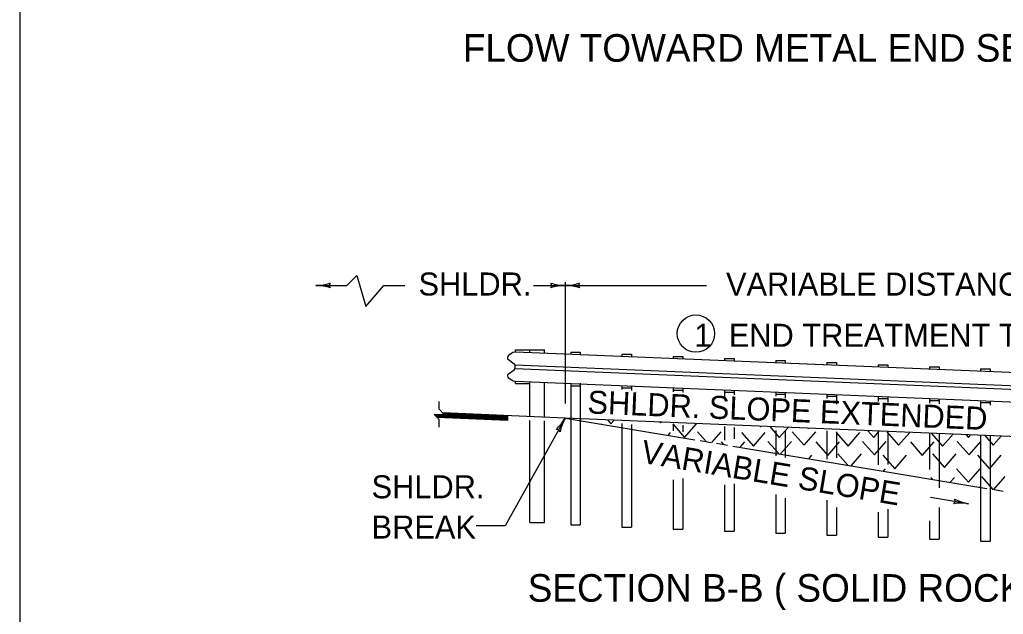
# Model space of a CAD drawing. Extents: x 1007 to 1035.5, y 1000.5 to 1021.5.
# Drawn here: x 1007 to 1015.55, y 1005.95 to 1011.12 of the extents above; entities that cross this region are included whole.
import ezdxf

# ---------------------------------------------------------------- set-up
doc = ezdxf.new("R2010")
doc.units = 0
for name, color, linetype in [('1', 7, 'Continuous'), ('10', 7, 'Continuous'), ('11', 7, 'Continuous'), ('5', 7, 'Continuous')]:
    doc.layers.add(name, color=color, linetype=linetype)

msp = doc.modelspace()

# ---------------------------------------------------------------- linework, layer by layer
at = {"layer": '1'}
for p, q in [((1009.8429, 1008.8088), (1009.931, 1008.8954)), ((1009.931, 1008.8954), (1010.0071, 1008.6269)), ((1009.5747, 1008.8088), (1009.8429, 1008.8088)), ((1010.0071, 1008.6269), (1010.1633, 1008.8088)), ((1010.1633, 1008.8088), (1010.3474, 1008.8088)), ((1011.4645, 1008.8088), (1011.7399, 1008.8088)), ((1011.7399, 1008.8366), (1011.7399, 1007.7832)), ((1011.7399, 1008.8088), (1012.968, 1008.8088)), ((1011.2848, 1008.2248), (1011.2482, 1008.2)), ((1011.3089, 1008.2299), (1011.2888, 1008.2263)), ((1017.3332, 1007.979), (1011.3089, 1008.2299)), ((1011.3094, 1008.2482), (1011.5601, 1008.2482)), ((1011.3094, 1008.2299), (1011.3094, 1008.2482)), ((1011.4348, 1008.2247), (1011.4348, 1008.2482)), ((1011.5601, 1008.2194), (1011.5601, 1008.2482)), ((1011.7885, 1008.2283), (1011.872, 1008.2283)), ((1011.7885, 1008.2283), (1011.7885, 1008.2099)), ((1011.872, 1008.2283), (1011.872, 1008.2065)), ((1012.2338, 1008.2102), (1012.3174, 1008.2102)), ((1012.2338, 1008.2102), (1012.2338, 1008.1919)), ((1012.3174, 1008.2102), (1012.3174, 1008.1883)), ((1011.2477, 1008.1636), (1011.2979, 1008.1276)), ((1012.6793, 1008.192), (1012.7628, 1008.192)), ((1012.6793, 1008.192), (1012.6793, 1008.1737)), ((1012.7628, 1008.192), (1012.7628, 1008.1703)), ((1013.1246, 1008.1739), (1013.2082, 1008.1739)), ((1013.1246, 1008.1739), (1013.1246, 1008.1556)), ((1013.2082, 1008.1739), (1013.2082, 1008.1521)), ((1013.57, 1008.1558), (1013.6535, 1008.1558)), ((1013.57, 1008.1558), (1013.57, 1008.1375)), ((1013.6535, 1008.1558), (1013.6535, 1008.134)), ((1014.0153, 1008.1377), (1014.0989, 1008.1377)), ((1014.0153, 1008.1377), (1014.0153, 1008.1193)), ((1014.0989, 1008.1377), (1014.0989, 1008.1158)), ((1011.2477, 1008.0404), (1011.2979, 1008.0765)), ((1011.3049, 1008.087), (1016.956, 1007.8517)), ((1011.305, 1008.0903), (1011.305, 1008.1138)), ((1011.3052, 1008.1172), (1016.957, 1007.8818)), ((1014.4607, 1008.1195), (1014.5443, 1008.1195)), ((1014.4607, 1008.1195), (1014.4607, 1008.1012)), ((1014.5443, 1008.1195), (1014.5443, 1008.0977)), ((1014.9062, 1008.1014), (1014.9897, 1008.1014)), ((1014.9062, 1008.1014), (1014.9062, 1008.0831)), ((1014.9897, 1008.1014), (1014.9897, 1008.0796)), ((1015.3515, 1008.0833), (1015.4351, 1008.0833)), ((1015.3515, 1008.0833), (1015.3515, 1008.0649)), ((1015.4351, 1008.0833), (1015.4351, 1008.0614)), ((1011.2848, 1007.9793), (1011.2482, 1008.004)), ((1011.3089, 1007.9741), (1011.2888, 1007.9777)), ((1017.3238, 1007.7234), (1011.3089, 1007.9741)), ((1011.3094, 1007.9558), (1011.3094, 1007.9741)), ((1011.3094, 1007.9558), (1011.4348, 1007.9558)), ((1011.4348, 1007.6685), (1011.4348, 1007.9688)), ((1011.5601, 1007.6633), (1011.5601, 1007.9636)), ((1011.7885, 1007.9541), (1011.7885, 1007.6538)), ((1011.872, 1007.9585), (1011.872, 1007.6503)), ((1011.7885, 1007.9358), (1011.872, 1007.9358)), ((1012.2338, 1007.936), (1012.2338, 1007.9028)), ((1012.2338, 1007.9177), (1012.3174, 1007.9177)), ((1012.3174, 1007.9325), (1012.3174, 1007.8949)), ((1012.6793, 1007.9178), (1012.6793, 1007.8844)), ((1012.6793, 1007.8995), (1012.7628, 1007.8995)), ((1012.7628, 1007.9143), (1012.7628, 1007.8791)), ((1013.1246, 1007.8997), (1013.1246, 1007.8343)), ((1013.1246, 1007.8814), (1013.2082, 1007.8814)), ((1013.2082, 1007.8962), (1013.2082, 1007.858)), ((1013.57, 1007.8816), (1013.57, 1007.8462)), ((1013.57, 1007.8633), (1013.6535, 1007.8633)), ((1013.6535, 1007.8781), (1013.6535, 1007.8277)), ((1014.0153, 1007.8634), (1014.0153, 1007.8263)), ((1014.0153, 1007.8452), (1014.0989, 1007.8452)), ((1014.0989, 1007.8599), (1014.0989, 1007.7755)), ((1014.4607, 1007.8453), (1014.4607, 1007.8007)), ((1014.4607, 1007.8271), (1014.5443, 1007.8271)), ((1014.5443, 1007.8418), (1014.5443, 1007.7915)), ((1014.9062, 1007.8272), (1014.9062, 1007.7856)), ((1014.9062, 1007.809), (1014.9897, 1007.809)), ((1014.9897, 1007.8237), (1014.9897, 1007.7789)), ((1015.3515, 1007.809), (1015.3515, 1007.7244)), ((1015.3515, 1007.7908), (1015.4351, 1007.7908)), ((1015.4351, 1007.8055), (1015.4351, 1007.7671)), ((1011.7399, 1007.6558), (1010.6778, 1007.7001)), ((1011.24, 1007.6693), (1010.6854, 1007.6925)), ((1011.2397, 1007.6613), (1010.6008, 1007.6879)), ((1011.2395, 1007.6566), (1010.6058, 1007.683)), ((1011.2393, 1007.6516), (1010.611, 1007.6778)), ((1011.2389, 1007.6438), (1010.6192, 1007.6696)), ((1011.2389, 1007.6419), (1010.6211, 1007.6677)), ((1011.2386, 1007.6349), (1010.6284, 1007.6604)), ((1011.2399, 1007.6662), (1010.6888, 1007.6892)), ((1011.7399, 1007.6558), (1011.2179, 1006.7195)), ((1011.2386, 1007.6768), (1011.2386, 1007.6349)), ((1011.2386, 1007.6768), (1011.2386, 1007.6349)), ((1011.4348, 1006.7482), (1011.4348, 1007.6358)), ((1011.5601, 1007.6626), (1011.5601, 1007.6633)), ((1011.5601, 1006.7482), (1011.5601, 1007.6325)), ((1017.467, 1007.4171), (1011.7399, 1007.6558)), ((1011.7885, 1007.6538), (1011.7885, 1006.7283)), ((1011.872, 1007.6503), (1011.872, 1006.7283)), ((1012.2338, 1007.609), (1012.2338, 1006.707)), ((1012.3174, 1007.6013), (1012.3174, 1006.707)), ((1012.6793, 1007.6029), (1012.6793, 1007.5441)), ((1012.7628, 1007.5955), (1012.7628, 1007.5368)), ((1013.1246, 1007.5838), (1013.1246, 1007.4637)), ((1013.2082, 1007.5743), (1013.2082, 1007.4765)), ((1013.4388, 1007.585), (1013.4388, 1007.5773)), ((1013.57, 1007.5471), (1013.57, 1007.3285)), ((1013.6535, 1007.5441), (1013.6535, 1007.3146)), ((1013.8514, 1007.5678), (1013.8514, 1007.5622)), ((1014.0153, 1007.5441), (1014.0153, 1007.2992)), ((1014.0989, 1007.5351), (1014.0989, 1007.3102)), ((1014.4607, 1007.5424), (1014.4607, 1007.248)), ((1014.5443, 1007.5389), (1014.5443, 1007.2517)), ((1014.9062, 1007.5238), (1014.9062, 1007.2078)), ((1014.9897, 1007.5204), (1014.9897, 1007.0507)), ((1015.3515, 1007.5053), (1015.3515, 1006.5868)), ((1015.4351, 1007.5018), (1015.4351, 1006.5868)), ((1012.6793, 1007.1201), (1012.6793, 1006.6898)), ((1012.7628, 1007.1311), (1012.7628, 1006.6898)), ((1013.1246, 1007.0763), (1013.1246, 1006.6727)), ((1013.2082, 1007.0842), (1013.2082, 1006.6727)), ((1013.57, 1006.9922), (1013.57, 1006.6554)), ((1013.6535, 1006.9593), (1013.6535, 1006.6554)), ((1014.0153, 1006.941), (1014.0153, 1006.6383)), ((1015.2449, 1006.9113), (1014.9153, 1006.9663)), ((1014.0989, 1006.8789), (1014.0989, 1006.6383)), ((1014.4607, 1006.8387), (1014.4607, 1006.6212)), ((1014.5443, 1006.8643), (1014.5443, 1006.6212)), ((1014.9897, 1006.8783), (1014.9897, 1006.6039)), ((1014.9062, 1006.7619), (1014.9062, 1006.6039)), ((1011.2179, 1006.7195), (1010.9679, 1006.7195)), ((1011.4348, 1006.7482), (1011.5601, 1006.7482)), ((1011.7885, 1006.7283), (1011.872, 1006.7283)), ((1012.2338, 1006.707), (1012.3174, 1006.707)), ((1012.6793, 1006.6898), (1012.7628, 1006.6898)), ((1013.1246, 1006.6727), (1013.2082, 1006.6727)), ((1013.57, 1006.6554), (1013.6535, 1006.6554)), ((1014.0153, 1006.6383), (1014.0989, 1006.6383)), ((1014.4607, 1006.6212), (1014.5443, 1006.6212)), ((1014.9062, 1006.6039), (1014.9897, 1006.6039)), ((1015.3515, 1006.5868), (1015.4351, 1006.5868))]:
    msp.add_line(p, q, dxfattribs=at)
for points in [[(1010.6454, 1007.5765), (1010.6454, 1007.6433), (1010.6008, 1007.6879), (1010.69, 1007.6879), (1010.6454, 1007.7325), (1010.6454, 1007.7993)], [(1011.7399, 1007.6558), (1012.868, 1007.4678)], [(1012.915, 1007.46), (1013.009, 1007.4443)], [(1013.056, 1007.4365), (1013.1501, 1007.4208)], [(1013.197, 1007.413), (1014.2781, 1007.2328)], [(1014.2781, 1007.2328), (1015.4062, 1007.0448)], [(1015.4531, 1007.037), (1015.5472, 1007.0213)]]:
    msp.add_lwpolyline(points, dxfattribs=at)
msp.add_circle((1012.8768, 1008.3901), 0.1622, dxfattribs=at)
for centre, radius, start, end in [((1009.5747, 1009.1998), 0.3909, 269.98778, 270), ((1009.5747, 1009.1998), 0.3909, 270, 288.66878), ((1009.5747, 1008.4179), 0.3909, 71.34716, 89.99389), ((1009.7233, 1008.8088), 0.0313, 138.7746, 220.89129), ((1011.5913, 1008.8089), 0.0313, 318.7746, 40.89129), ((1011.7399, 1008.4179), 0.3909, 90, 108.66878), ((1011.7399, 1009.1998), 0.3909, 251.34716, 269.99389), ((1011.7399, 1009.1998), 0.3909, 269.98778, 270), ((1011.7399, 1009.1998), 0.3909, 270, 288.66878), ((1011.7399, 1008.4179), 0.3909, 89.98778, 90), ((1011.7399, 1008.4179), 0.3909, 71.34716, 89.99389), ((1011.8886, 1008.8088), 0.0313, 138.7746, 220.89129), ((1011.2906, 1008.2161), 0.0104, 100.02791, 124.00749), ((1011.2606, 1008.1816), 0.0222, 124.13079, 234.32741), ((1011.288, 1008.1138), 0.017, 0, 54.32741), ((1011.2606, 1008.0223), 0.0222, 125.67259, 235.86921), ((1011.288, 1008.0902), 0.017, 305.67259, 0), ((1011.2906, 1007.9879), 0.0104, 235.99251, 259.97209), ((1011.3985, 1007.8462), 0.3909, 312.20776, 330.85449), ((1012.0814, 1007.4655), 0.3909, 150.86061, 169.52939), ((1012.0814, 1007.4655), 0.3909, 150.84838, 150.86061), ((1011.6675, 1007.526), 0.0313, 19.6352, 101.7519), ((1015.0983, 1006.9358), 0.0313, 309.31697, 31.43367), ((1015.3092, 1007.297), 0.3909, 241.88953, 260.53626), ((1015.1807, 1006.5257), 0.3909, 80.54237, 99.21116), ((1015.1807, 1006.5257), 0.3909, 80.53015, 80.54238)]:
    msp.add_arc(centre, radius, start, end, dxfattribs=at)
at = {"layer": '10'}
msp.add_line((1007, 1021.5), (1007, 1000.5), dxfattribs=at)
at = {"layer": '11'}
msp.add_lwpolyline([(1007, 1000.5), (1035.5, 1000.5), (1035.5, 1021.5), (1007, 1021.5)], close=True, dxfattribs=at)
at = {"layer": '5'}
for p, q in [((1011.7773, 1007.6496), (1011.7812, 1007.6541)), ((1011.8658, 1007.6348), (1011.8789, 1007.65)), ((1012.1072, 1007.6405), (1012.1381, 1007.605)), ((1012.1381, 1007.605), (1012.1669, 1007.638)), ((1012.5639, 1007.6215), (1012.5695, 1007.6151)), ((1012.5695, 1007.6151), (1012.5747, 1007.621)), ((1012.0572, 1007.603), (1012.0589, 1007.605)), ((1012.6372, 1007.5063), (1012.6571, 1007.5292)), ((1012.6757, 1007.605), (1012.7784, 1007.487)), ((1012.7784, 1007.487), (1012.8812, 1007.605)), ((1012.8913, 1007.5376), (1012.9664, 1007.4514)), ((1013.0148, 1007.4433), (1013.0968, 1007.5376)), ((1013.2738, 1007.5292), (1013.3766, 1007.4112)), ((1013.3766, 1007.4112), (1013.4793, 1007.5292)), ((1013.5182, 1007.5817), (1013.6007, 1007.487)), ((1013.6007, 1007.487), (1013.6774, 1007.5751)), ((1013.7136, 1007.5376), (1013.8163, 1007.4197)), ((1013.8163, 1007.4197), (1013.9192, 1007.5376)), ((1014.0961, 1007.5292), (1014.1988, 1007.4112)), ((1014.1988, 1007.4112), (1014.3016, 1007.5292)), ((1014.3714, 1007.5462), (1014.4229, 1007.487)), ((1014.4229, 1007.487), (1014.4708, 1007.542)), ((1014.5358, 1007.5376), (1014.6386, 1007.4197)), ((1014.6386, 1007.4197), (1014.7357, 1007.5309)), ((1014.9236, 1007.5231), (1015.0211, 1007.4112)), ((1013.0968, 1007.4483), (1013.1158, 1007.4265)), ((1013.2623, 1007.4021), (1013.3024, 1007.4483)), ((1013.5029, 1007.4533), (1013.5961, 1007.3465)), ((1013.6129, 1007.3437), (1013.7085, 1007.4533)), ((1013.9192, 1007.4483), (1014.0219, 1007.3303)), ((1014.0219, 1007.3303), (1014.1247, 1007.4483)), ((1014.3253, 1007.4533), (1014.428, 1007.3354)), ((1014.428, 1007.3354), (1014.5308, 1007.4533)), ((1014.7414, 1007.4483), (1014.8442, 1007.3303)), ((1014.8442, 1007.3303), (1014.947, 1007.4483)), ((1015.0211, 1007.4112), (1015.1118, 1007.5153)), ((1015.1475, 1007.4533), (1015.2503, 1007.3354)), ((1015.2248, 1007.5106), (1015.2453, 1007.487)), ((1015.2453, 1007.487), (1015.2643, 1007.5089)), ((1015.2503, 1007.3354), (1015.3531, 1007.4533)), ((1015.3876, 1007.5038), (1015.4609, 1007.4197)), ((1015.4609, 1007.4197), (1015.5291, 1007.4978)), ((1013.6798, 1007.3337), (1013.681, 1007.3323)), ((1013.8585, 1007.3028), (1013.8854, 1007.3337)), ((1014.1113, 1007.3438), (1014.196, 1007.2465)), ((1014.2274, 1007.2413), (1014.3168, 1007.3438)), ((1014.5022, 1007.3337), (1014.6049, 1007.2158)), ((1014.6049, 1007.2158), (1014.7077, 1007.3337)), ((1014.9335, 1007.3438), (1015.0363, 1007.2258)), ((1015.0363, 1007.2258), (1015.1391, 1007.3438)), ((1015.3244, 1007.3337), (1015.4272, 1007.2158)), ((1015.4272, 1007.2158), (1015.53, 1007.3337)), ((1014.5073, 1007.1946), (1014.5258, 1007.2158)), ((1015.1424, 1007.2158), (1015.2453, 1007.0978)), ((1015.2453, 1007.0978), (1015.348, 1007.2158)), ((1014.9183, 1007.1399), (1014.9324, 1007.1238)), ((1015.0873, 1007.0979), (1015.1239, 1007.1399)), ((1015.3581, 1007.1483), (1015.4556, 1007.0366)), ((1015.4649, 1007.035), (1015.5637, 1007.1483)), ((1015.3452, 1007.055), (1015.3531, 1007.0641))]:
    msp.add_line(p, q, dxfattribs=at)

# ---------------------------------------------------------------- texts
at = {"layer": '1'}
for s, height, p in [('FLOW TOWARD METAL END SECTION', 0.24, (1010.8512, 1010.7527)), ('SHLDR.', 0.2, (1010.4663, 1008.7211)), ('VARIABLE DISTANCE', 0.2, (1013.1385, 1008.7199)), ('1', 0.2, (1012.8625, 1008.2753)), ('END TREATMENT TYPE 2A', 0.2, (1013.1625, 1008.2753)), ('SHLDR.', 0.2, (1010.0583, 1006.9587)), ('BREAK', 0.2, (1010.0583, 1006.6087)), ('SECTION B-B ( SOLID ROCK CUT)', 0.24, (1011.4149, 1006.0594))]:
    msp.add_text(s, height=height, dxfattribs=at).set_placement(p)
for s, rotation, p in [('SHLDR. SLOPE EXTENDED', 357.61344, (1011.9316, 1007.6964)), ('VARIABLE SLOPE', 350.53699, (1012.3908, 1007.2693))]:
    msp.add_text(s, height=0.2, rotation=rotation, dxfattribs=at).set_placement(p)

doc.saveas('drawing.dxf')
